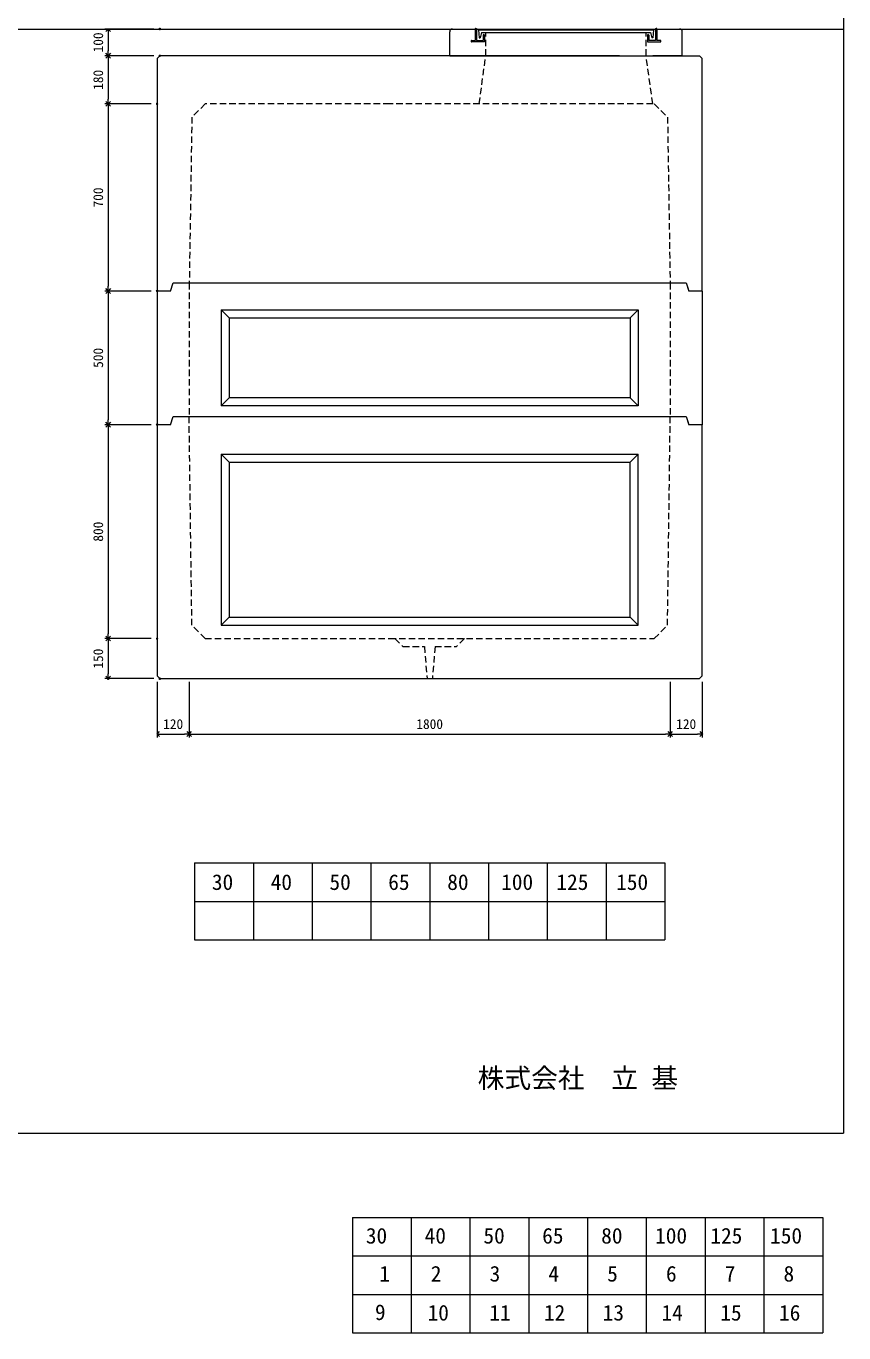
# Model space of a CAD drawing. Units: millimetres, scale not verified. Extents: x -9756 to 9756, y -4649 to 4648.
# Drawn here: x 6696 to 9756, y -4649 to 239 of the extents above; entities that cross this region are included whole.
import ezdxf
from ezdxf.enums import TextEntityAlignment as Align

# ---------------------------------------------------------------- set-up
doc = ezdxf.new("R2010")
doc.units = ezdxf.units.MM
doc.header["$LTSCALE"] = 20
doc.header["$PDMODE"] = 32
doc.header["$PDSIZE"] = 4
doc.linetypes.add('DASHED1', pattern=[1.8, 1.2, -0.6])
for name, color, linetype, lineweight in [('0-0_0', 7, 'DASHED1', 5), ('0-2_waku', 7, 'Continuous', 18), ('0-3_gaikei', 7, 'Continuous', 18), ('0-4_kakure', 7, 'DASHED1', 5), ('0-5_sunpou', 7, 'Continuous', 5), ('0-8_uchigawa', 6, 'Continuous', 18), ('0-A_futa', 3, 'Continuous', 18), ('0-B_GL', 4, 'Continuous', 18), ('0-D_文字１', 7, 'Continuous', 18), ('1-4_文字２', 7, 'Continuous', 5)]:
    doc.layers.add(name, color=color, linetype=linetype, lineweight=lineweight)
doc.layers.add('0-1_Defpoints', color=7, linetype='Continuous')
doc.styles.add('ＭＳ ゴシック', font='')
doc.styles.get('ＭＳ ゴシック').set_extended_font_data('MS Gothic')

# ---------------------------------------------------------------- blocks, each defined once
blk = doc.blocks.new('_Open90')
at = {"layer": '0-5_sunpou'}
blk.add_line((0, 0), (-1, 0), dxfattribs=at)
blk.add_lwpolyline([(-0.5, 0.5), (0, 0), (-0.5, -0.5)], dxfattribs=at)
blk = doc.blocks.new('D108')
at = {"layer": '0-1_Defpoints'}
for p in [(13105.68, 3708.65), (12922.35, 3008.65), (13105.68, 3008.65)]:
    blk.add_point(p, dxfattribs=at)
at = {"layer": '0-5_sunpou'}
for p, q in [((13083.68, 3708.65), (12909.35, 3708.65)), ((12922.35, 3690.65), (12922.35, 3026.65)), ((13083.68, 3008.65), (12909.35, 3008.65))]:
    blk.add_line(p, q, dxfattribs=at)
at = {"layer": '0-5_sunpou', "xscale": 18, "yscale": 18}
for p, rotation in [((12922.35, 3708.65), 90), ((12922.35, 3008.65), 270)]:
    blk.add_blockref('_Open90', p, dxfattribs=dict(at, rotation=rotation))
at = {"layer": '0-5_sunpou', "style": 'ＭＳ ゴシック'}
blk.add_text('700', height=36.66, rotation=90, dxfattribs=at).set_placement((12914.35, 3321.15), align=Align.BOTTOM_LEFT)
blk = doc.blocks.new('D109')
at = {"layer": '0-1_Defpoints'}
for p in [(13105.68, 2508.65), (12922.35, 1708.65), (13105.68, 1708.65)]:
    blk.add_point(p, dxfattribs=at)
at = {"layer": '0-5_sunpou'}
for p, q in [((13083.68, 2508.65), (12909.35, 2508.65)), ((12922.35, 2490.65), (12922.35, 1726.65)), ((13083.68, 1708.65), (12909.35, 1708.65))]:
    blk.add_line(p, q, dxfattribs=at)
at = {"layer": '0-5_sunpou', "xscale": 18, "yscale": 18}
for p, rotation in [((12922.35, 2508.65), 90), ((12922.35, 1708.65), 270)]:
    blk.add_blockref('_Open90', p, dxfattribs=dict(at, rotation=rotation))
at = {"layer": '0-5_sunpou', "style": 'ＭＳ ゴシック'}
blk.add_text('800', height=36.66, rotation=90, dxfattribs=at).set_placement((12914.35, 2071.15), align=Align.BOTTOM_LEFT)
blk = doc.blocks.new('D110')
at = {"layer": '0-1_Defpoints'}
for p in [(13105.68, 1708.65), (12922.35, 1558.65), (13115.68, 1558.65)]:
    blk.add_point(p, dxfattribs=at)
at = {"layer": '0-5_sunpou'}
for p, q in [((13083.68, 1708.65), (12909.35, 1708.65)), ((12922.35, 1690.65), (12922.35, 1576.65)), ((13093.68, 1558.65), (12909.35, 1558.65))]:
    blk.add_line(p, q, dxfattribs=at)
at = {"layer": '0-5_sunpou', "xscale": 18, "yscale": 18}
for p, rotation in [((12922.35, 1708.65), 90), ((12922.35, 1558.65), 270)]:
    blk.add_blockref('_Open90', p, dxfattribs=dict(at, rotation=rotation))
at = {"layer": '0-5_sunpou', "style": 'ＭＳ ゴシック'}
blk.add_text('150', height=36.66, rotation=90, dxfattribs=at).set_placement((12914.35, 1596.15), align=Align.BOTTOM_LEFT)
blk = doc.blocks.new('D111')
at = {"layer": '0-1_Defpoints'}
for p in [(13105.68, 3008.65), (12922.35, 2508.65), (13105.68, 2508.65)]:
    blk.add_point(p, dxfattribs=at)
at = {"layer": '0-5_sunpou'}
for p, q in [((13083.68, 3008.65), (12909.35, 3008.65)), ((12922.35, 2990.65), (12922.35, 2526.65)), ((13083.68, 2508.65), (12909.35, 2508.65))]:
    blk.add_line(p, q, dxfattribs=at)
at = {"layer": '0-5_sunpou', "xscale": 18, "yscale": 18}
for p, rotation in [((12922.35, 3008.65), 90), ((12922.35, 2508.65), 270)]:
    blk.add_blockref('_Open90', p, dxfattribs=dict(at, rotation=rotation))
at = {"layer": '0-5_sunpou', "style": 'ＭＳ ゴシック'}
blk.add_text('500', height=36.66, rotation=90, dxfattribs=at).set_placement((12914.35, 2721.15), align=Align.BOTTOM_LEFT)
blk = doc.blocks.new('D112')
at = {"layer": '0-1_Defpoints'}
for p in [(13115.68, 3988.65), (12922.35, 3888.65), (13115.68, 3888.65)]:
    blk.add_point(p, dxfattribs=at)
at = {"layer": '0-5_sunpou'}
for p, q in [((13093.68, 3988.65), (12909.35, 3988.65)), ((12922.35, 3970.65), (12922.35, 3906.65)), ((13093.68, 3888.65), (12909.35, 3888.65))]:
    blk.add_line(p, q, dxfattribs=at)
at = {"layer": '0-5_sunpou', "xscale": 18, "yscale": 18}
for p, rotation in [((12922.35, 3988.65), 90), ((12922.35, 3888.65), 270)]:
    blk.add_blockref('_Open90', p, dxfattribs=dict(at, rotation=rotation))
at = {"layer": '0-5_sunpou', "style": 'ＭＳ ゴシック'}
blk.add_text('100', height=36.66, rotation=90, dxfattribs=at).set_placement((12914.35, 3901.15), align=Align.BOTTOM_LEFT)
blk = doc.blocks.new('D113')
at = {"layer": '0-1_Defpoints'}
for p in [(13115.68, 3888.65), (12922.35, 3708.65), (13105.68, 3708.65)]:
    blk.add_point(p, dxfattribs=at)
at = {"layer": '0-5_sunpou'}
for p, q in [((13093.68, 3888.65), (12909.35, 3888.65)), ((12922.35, 3870.65), (12922.35, 3726.65)), ((13083.68, 3708.65), (12909.35, 3708.65))]:
    blk.add_line(p, q, dxfattribs=at)
at = {"layer": '0-5_sunpou', "xscale": 18, "yscale": 18}
for p, rotation in [((12922.35, 3888.65), 90), ((12922.35, 3708.65), 270)]:
    blk.add_blockref('_Open90', p, dxfattribs=dict(at, rotation=rotation))
at = {"layer": '0-5_sunpou', "style": 'ＭＳ ゴシック'}
blk.add_text('180', height=36.66, rotation=90, dxfattribs=at).set_placement((12914.35, 3761.15), align=Align.BOTTOM_LEFT)
blk = doc.blocks.new('_Open90_44')
at = {"layer": '0-5_sunpou'}
blk.add_line((0, 0), (-1, 0), dxfattribs=at)
blk.add_lwpolyline([(-0.5, 0.5), (0, 0), (-0.5, -0.5)], dxfattribs=at)
blk = doc.blocks.new('120')
at = {"layer": '0-5_sunpou'}
for p, q in [((-80, 163.97), (-80, -44.26)), ((40, 163.97), (40, -44.26)), ((40, 163.97), (40, -44.26)), ((-62, -31.26), (22, -31.26))]:
    blk.add_line(p, q, dxfattribs=at)
blk.add_point((40, -31.26), dxfattribs=at)
at = {"layer": '0-5_sunpou', "xscale": 18, "yscale": 18, "rotation": 180}
blk.add_blockref('_Open90_44', (-80, -31.26), dxfattribs=at)
at = {"layer": '0-5_sunpou', "xscale": 18, "yscale": 18}
blk.add_blockref('_Open90_44', (40, -31.26), dxfattribs=at)
at = {"layer": '0-5_sunpou', "style": 'ＭＳ ゴシック'}
blk.add_text('120', height=36.66, dxfattribs=at).set_placement((-57.5, -23.26), align=Align.BOTTOM_LEFT)
blk = doc.blocks.new('180')
at = {"layer": '0-5_sunpou'}
for p, q in [((450, 171.45), (450, -36.78)), ((450, 171.45), (450, -36.78)), ((-1332, -23.78), (432, -23.78))]:
    blk.add_line(p, q, dxfattribs=at)
blk.add_point((450, -23.78), dxfattribs=at)
at = {"layer": '0-5_sunpou', "xscale": 18, "yscale": 18, "rotation": 180}
blk.add_blockref('_Open90_44', (-1350, -23.78), dxfattribs=at)
at = {"layer": '0-5_sunpou', "xscale": 18, "yscale": 18}
blk.add_blockref('_Open90_44', (450, -23.78), dxfattribs=at)
at = {"layer": '0-5_sunpou', "style": 'ＭＳ ゴシック'}
blk.add_text('1800', height=36.66, dxfattribs=at).set_placement((-500, -15.78), align=Align.BOTTOM_LEFT)
blk = doc.blocks.new('120120')
at = {"layer": '0-5_sunpou'}
for p, q in [((40, 178.71), (40, -29.52)), ((-62, -16.52), (22, -16.52))]:
    blk.add_line(p, q, dxfattribs=at)
blk.add_point((40, -16.52), dxfattribs=at)
at = {"layer": '0-5_sunpou', "xscale": 18, "yscale": 18, "rotation": 180}
blk.add_blockref('_Open90_44', (-80, -16.52), dxfattribs=at)
at = {"layer": '0-5_sunpou', "xscale": 18, "yscale": 18}
blk.add_blockref('_Open90_44', (40, -16.52), dxfattribs=at)
at = {"layer": '0-5_sunpou', "style": 'ＭＳ ゴシック'}
blk.add_text('120', height=36.66, dxfattribs=at).set_placement((-57.5, -8.52), align=Align.BOTTOM_LEFT)

msp = doc.modelspace()

# ---------------------------------------------------------------- linework, layer by layer
at = {"layer": '0-0_0'}
for p, q in [((8076.11, -2051.63), (8106.11, -2081.63)), ((8336.11, -2051.63), (8306.11, -2081.63)), ((8106.11, -2081.63), (8186.11, -2081.63)), ((8186.11, -2081.63), (8196.11, -2201.63)), ((8226.11, -2081.63), (8216.11, -2201.63)), ((8226.11, -2081.63), (8306.11, -2081.63))]:
    msp.add_line(p, q, dxfattribs=at)
at = {"layer": '0-2_waku'}
for p, q in [((9754.86, 4648.37), (9754.86, -3901.63)), ((7326.11, -2890.63), (7326.11, -3178.63)), ((7326.11, -2890.63), (7326.11, -3178.63)), ((7326.11, -2890.63), (7326.11, -3178.63)), ((7326.11, -2890.63), (7326.11, -3178.63)), ((7326.11, -2890.63), (9086.11, -2890.63)), ((7546.11, -2890.63), (7546.11, -3178.63)), ((7766.11, -2890.63), (7766.11, -3178.63)), ((7766.11, -2890.63), (7766.11, -3178.63)), ((7986.11, -2890.63), (7986.11, -3178.63)), ((8206.11, -2890.63), (8206.11, -3178.63)), ((8426.11, -2890.63), (8426.11, -3178.63)), ((8646.11, -2890.63), (8646.11, -3178.63)), ((8866.11, -2890.63), (8866.11, -3178.63)), ((9086.11, -2890.63), (9086.11, -3178.63)), ((7326.11, -3034.63), (9086.11, -3034.63)), ((7326.11, -3178.63), (9086.11, -3178.63)), ((-2485.14, -3901.63), (9754.86, -3901.63))]:
    msp.add_line(p, q, dxfattribs=at)
at = {"layer": '0-3_gaikei'}
for p, q in [((8281.11, 128.37), (8281.11, 218.37)), ((8291.11, 228.37), (8376.11, 228.37)), ((9056.11, 228.37), (9141.11, 228.37)), ((9151.11, 128.37), (9151.11, 218.37)), ((7186.11, 118.37), (7186.11, -751.63)), ((8916.11, 128.37), (7196.11, 128.37)), ((8281.11, 128.37), (8391.11, 128.37)), ((8316.11, 128.37), (9116.11, 128.37)), ((8911.11, 128.37), (9216.11, 128.37)), ((9151.11, 128.37), (9041.11, 128.37)), ((9216.11, 128.37), (9226.11, 118.37)), ((9226.11, -751.63), (9226.11, 118.37)), ((9166.11, -721.63), (9176.11, -751.63)), ((7186.11, -751.63), (7186.11, -1251.63)), ((7236.11, -751.63), (7186.11, -751.63)), ((9171.11, -736.63), (9176.11, -751.63)), ((9226.11, -751.63), (9176.11, -751.63)), ((9226.11, -751.63), (9226.11, -1251.63)), ((9166.11, -1221.63), (9176.11, -1251.63)), ((7236.11, -1251.63), (7186.11, -1251.63)), ((9171.11, -1236.63), (9176.11, -1251.63)), ((9226.11, -1251.63), (9176.11, -1251.63)), ((9226.11, -2191.63), (9226.11, -1251.63)), ((9226.11, -2191.63), (9216.11, -2201.63)), ((9226.11, -2191.63), (9216.11, -2201.63)), ((7196.11, -2201.63), (9216.11, -2201.63))]:
    msp.add_line(p, q, dxfattribs=at)
for points in [[(8916.11, 128.37), (7196.11, 128.37), (7186.11, 118.37)], [(7236.11, -751.63), (7246.11, -721.63), (9166.11, -721.63)], [(7236.11, -1251.63), (7246.11, -1221.63), (9166.11, -1221.63)], [(7186.11, -1251.63), (7186.11, -2191.63), (7196.11, -2201.63)]]:
    msp.add_lwpolyline(points, dxfattribs=at)
for centre, radius, start, end in [((8290.53, 218.95), 9.44, 86.47383, 183.52617), ((9141.44, 218.7), 9.68, 358.04251, 91.95749), ((9141.11, 218.37), 10, 0, 10)]:
    msp.add_arc(centre, radius, start, end, dxfattribs=at)
at = {"layer": '0-4_kakure'}
for p, q in [((8416.11, 128.37), (8416.11, 214.87)), ((9016.11, 128.37), (9016.11, 214.87)), ((9016.11, 128.37), (9016.11, 212.87)), ((8391.11, -51.63), (8416.11, 128.37)), ((9041.11, -51.63), (9016.11, 128.37)), ((9041.11, -51.63), (8056.11, -51.63)), ((7316.11, -101.63), (7306.35, -721.63)), ((9096.11, -101.63), (9105.88, -721.63)), ((7306.11, -721.63), (7306.11, -1221.63)), ((9106.12, -721.63), (9105.81, -1221.63)), ((7316.11, -2001.63), (7305.71, -1221.63)), ((9096.11, -2001.63), (9106.31, -1221.63)), ((7366.11, -2051.63), (7316.11, -2001.63)), ((7366.11, -2051.63), (8056.11, -2051.63))]:
    msp.add_line(p, q, dxfattribs=at)
for points in [[(8056.11, -51.63), (7366.11, -51.63), (7316.11, -101.63), (7306.35, -721.63)], [(9046.11, -51.63), (9096.11, -101.63), (9105.88, -721.63)], [(8056.11, -2051.63), (9046.11, -2051.63), (9096.11, -2001.63)]]:
    msp.add_lwpolyline(points, dxfattribs=at)
at = {"layer": '0-8_uchigawa'}
for p, q in [((7426.11, -821.63), (8226.11, -821.63)), ((7426.11, -821.63), (7426.11, -1181.63)), ((7426.11, -821.63), (7456.11, -851.63)), ((8226.11, -821.63), (8986.11, -821.63)), ((8956.11, -851.63), (8986.11, -821.63)), ((8986.11, -821.63), (8986.11, -1181.63)), ((7456.11, -851.63), (8226.11, -851.63)), ((7456.11, -851.63), (7456.11, -1151.63)), ((8226.11, -851.63), (8956.11, -851.63)), ((8956.11, -851.63), (8956.11, -1151.63)), ((7426.11, -1181.63), (7456.11, -1151.63)), ((8956.11, -1151.63), (7456.11, -1151.63)), ((8956.11, -1151.63), (8986.11, -1181.63)), ((8986.11, -1181.63), (7426.11, -1181.63)), ((7426.11, -1361.63), (7426.11, -2001.63)), ((7426.11, -1361.63), (8986.11, -1361.63)), ((7426.11, -1361.63), (8986.11, -1361.63)), ((7426.11, -1361.63), (7456.11, -1391.63)), ((8986.11, -1361.63), (8956.11, -1391.63)), ((8986.11, -2001.63), (8986.11, -1361.63)), ((7456.11, -1391.63), (7456.11, -1971.63)), ((7456.11, -1391.63), (8956.11, -1391.63)), ((8956.11, -1971.63), (8956.11, -1391.63)), ((7426.11, -2001.63), (7456.11, -1971.63)), ((7426.11, -2001.63), (8986.11, -2001.63)), ((7456.11, -1971.63), (8956.11, -1971.63)), ((7466.61, -1971.63), (8206.11, -1971.63)), ((8206.11, -1971.63), (8945.61, -1971.63)), ((8986.11, -2001.63), (8956.11, -1971.63))]:
    msp.add_line(p, q, dxfattribs=at)
at = {"layer": '0-A_futa'}
for p, q in [((8376.11, 228.37), (8376.11, 185.37)), ((8378.11, 230.37), (8381.11, 230.37)), ((8381.11, 230.37), (8381.11, 185.37)), ((8388.92, 225.87), (9043.25, 225.87)), ((8388.92, 225.87), (8391.41, 195.87)), ((8391.41, 195.87), (8395.12, 195.87)), ((8399.44, 214.87), (8395.12, 195.87)), ((8399.44, 214.87), (9032.78, 214.87)), ((8406.11, 205.37), (8406.11, 185.37)), ((8408.11, 207.37), (8409.11, 207.37)), ((8411.11, 205.37), (8411.11, 180.37)), ((9021.11, 205.37), (9021.11, 180.37)), ((9024.11, 207.37), (9023.11, 207.37)), ((9026.11, 205.37), (9026.11, 185.37)), ((9032.78, 214.87), (9037.1, 195.87)), ((9041, 195.87), (9037.1, 195.87)), ((9043.25, 225.87), (9041, 195.87)), ((9051.11, 230.37), (9051.11, 185.37)), ((9051.11, 230.37), (9054.11, 230.37)), ((9056.11, 228.37), (9056.11, 185.37)), ((8361.11, 183.37), (8361.11, 182.37)), ((8363.11, 185.37), (8376.11, 185.37)), ((8411.11, 180.37), (8363.11, 180.37)), ((8381.11, 185.37), (8406.11, 185.37)), ((9021.11, 180.37), (9069.11, 180.37)), ((9051.11, 185.37), (9026.11, 185.37)), ((9069.11, 185.37), (9056.11, 185.37)), ((9071.11, 183.37), (9071.11, 182.37))]:
    msp.add_line(p, q, dxfattribs=at)
for centre, start, end in [((8378.11, 228.37), 90, 180), ((8408.11, 205.37), 90, 180), ((8409.11, 205.37), 0, 90), ((9023.11, 205.37), 90, 180), ((9024.11, 205.37), 0, 90), ((9054.11, 228.37), 0, 90), ((8363.11, 183.37), 90, 180), ((8363.11, 182.37), 180, 270), ((9069.11, 183.37), 0, 90), ((9069.11, 182.37), 270, 0)]:
    msp.add_arc(centre, 2, start, end, dxfattribs=at)
at = {"layer": '0-B_GL'}
msp.add_line((-2483.91, 228.37), (9756.09, 228.37), dxfattribs=at)
at = {"layer": '1-4_文字２'}
for p, q in [((7916.81, -4216.67), (7916.81, -4504.67)), ((7916.81, -4216.67), (7916.81, -4504.67)), ((7916.81, -4216.67), (7916.81, -4504.67)), ((7916.81, -4216.67), (7916.81, -4504.67)), ((7916.81, -4216.67), (9676.81, -4216.67)), ((7916.81, -4216.67), (7916.81, -4504.67)), ((7916.81, -4216.67), (7916.81, -4504.67)), ((7916.81, -4216.67), (7916.81, -4504.67)), ((7916.81, -4216.67), (7916.81, -4504.67)), ((7916.81, -4216.67), (9676.81, -4216.67)), ((8136.81, -4216.67), (8136.81, -4504.67)), ((8136.81, -4216.67), (8136.81, -4504.67)), ((8356.81, -4216.67), (8356.81, -4504.67)), ((8356.81, -4216.67), (8356.81, -4504.67)), ((8356.81, -4216.67), (8356.81, -4504.67)), ((8356.81, -4216.67), (8356.81, -4504.67)), ((8576.81, -4216.67), (8576.81, -4504.67)), ((8576.81, -4216.67), (8576.81, -4504.67)), ((8796.81, -4216.67), (8796.81, -4504.67)), ((8796.81, -4216.67), (8796.81, -4504.67)), ((9016.81, -4216.67), (9016.81, -4504.67)), ((9016.81, -4216.67), (9016.81, -4504.67)), ((9236.81, -4216.67), (9236.81, -4504.67)), ((9236.81, -4216.67), (9236.81, -4504.67)), ((9456.81, -4216.67), (9456.81, -4504.67)), ((9456.81, -4216.67), (9456.81, -4504.67)), ((9676.81, -4216.67), (9676.81, -4504.67)), ((9676.81, -4216.67), (9676.81, -4504.67)), ((7916.81, -4360.67), (9676.81, -4360.67)), ((7916.81, -4360.67), (9676.81, -4360.67)), ((7916.81, -4504.67), (9676.81, -4504.67)), ((7916.81, -4504.67), (9676.81, -4504.67)), ((7916.81, -4504.67), (7916.81, -4648.67)), ((7916.81, -4504.67), (7916.81, -4648.67)), ((7916.81, -4504.67), (7916.81, -4648.67)), ((7916.81, -4504.67), (7916.81, -4648.67)), ((7916.81, -4504.67), (9676.81, -4504.67)), ((7916.81, -4504.67), (7916.81, -4648.67)), ((7916.81, -4504.67), (7916.81, -4648.67)), ((7916.81, -4504.67), (7916.81, -4648.67)), ((7916.81, -4504.67), (7916.81, -4648.67)), ((7916.81, -4504.67), (9676.81, -4504.67)), ((8136.81, -4504.67), (8136.81, -4648.67)), ((8136.81, -4504.67), (8136.81, -4648.67)), ((8356.81, -4504.67), (8356.81, -4648.67)), ((8356.81, -4504.67), (8356.81, -4648.67)), ((8356.81, -4504.67), (8356.81, -4648.67)), ((8356.81, -4504.67), (8356.81, -4648.67)), ((8576.81, -4504.67), (8576.81, -4648.67)), ((8576.81, -4504.67), (8576.81, -4648.67)), ((8796.81, -4504.67), (8796.81, -4648.67)), ((8796.81, -4504.67), (8796.81, -4648.67)), ((9016.81, -4504.67), (9016.81, -4648.67)), ((9016.81, -4504.67), (9016.81, -4648.67)), ((9236.81, -4504.67), (9236.81, -4648.67)), ((9236.81, -4504.67), (9236.81, -4648.67)), ((9456.81, -4504.67), (9456.81, -4648.67)), ((9456.81, -4504.67), (9456.81, -4648.67)), ((9676.81, -4504.67), (9676.81, -4648.67)), ((9676.81, -4504.67), (9676.81, -4648.67)), ((7916.81, -4648.67), (9676.81, -4648.67)), ((7916.81, -4648.67), (9676.81, -4648.67))]:
    msp.add_line(p, q, dxfattribs=at)

# ---------------------------------------------------------------- block references
at = {"layer": '0-5_sunpou'}
for name, p in [('D112', (-5919.57, -3760.29)), ('D113', (-5919.57, -3760.29)), ('D108', (-5919.57, -3760.29)), ('D111', (-5919.57, -3760.29)), ('D109', (-5919.57, -3760.29)), ('D110', (-5919.57, -3760.29)), ('120', (7266.11, -2377.6)), ('180', (8656.11, -2385.08)), ('120120', (9186.11, -2392.34))]:
    msp.add_blockref(name, p, dxfattribs=at)

# ---------------------------------------------------------------- texts
at = {"layer": '0-D_文字１', "style": 'ＭＳ ゴシック'}
for s, height, p in [('30', 58.65, (7390.98, -3009.55)), ('40', 58.65, (7610.98, -3009.55)), ('50', 58.65, (7830.98, -3009.55)), ('65', 58.65, (8050.98, -3009.55)), ('80', 58.65, (8271.8, -3009.55)), ('100', 58.65, (8473.54, -3009.55)), ('125', 58.65, (8680.32, -3009.55)), ('150', 58.65, (8903.85, -3009.55)), ('株式会社\u3000立 基 ', 73.31, (8385.67, -3754.35))]:
    msp.add_text(s, height=height, dxfattribs=at).set_placement(p, align=Align.BOTTOM_LEFT)
at = {"layer": '1-4_文字２', "style": 'ＭＳ ゴシック'}
for s, p in [('30', (7967.12, -4332.3)), ('30', (7967.12, -4332.3)), ('40', (8187.12, -4332.3)), ('40', (8187.12, -4332.3)), ('50', (8407.12, -4332.3)), ('50', (8407.12, -4332.3)), ('65', (8627.12, -4332.3)), ('65', (8627.12, -4332.3)), ('80', (8847.93, -4332.3)), ('80', (8847.93, -4332.3)), ('100', (9049.68, -4332.3)), ('100', (9049.68, -4332.3)), ('125', (9256.46, -4332.3)), ('125', (9256.46, -4332.3)), ('150', (9479.98, -4332.3)), ('150', (9479.98, -4332.3)), ('2', (8210.28, -4474.37)), ('3', (8430.28, -4474.37)), ('6', (9090.28, -4474.37)), ('8', (9530.28, -4474.37)), ('1', (8017.41, -4474.37)), ('4', (8650.28, -4474.37)), ('5', (8870.28, -4474.37)), ('7', (9310.28, -4474.37)), ('9', (8001.28, -4618.37)), ('10', (8198.11, -4620.3)), ('12', (8633.52, -4620.3)), ('13', (8853.52, -4620.3)), ('16', (9513.52, -4620.3)), ('11', (8429.1, -4620.3)), ('14', (9073.52, -4620.3)), ('15', (9293.52, -4620.3))]:
    msp.add_text(s, height=58.65, dxfattribs=at).set_placement(p, align=Align.BOTTOM_LEFT)

doc.saveas('drawing.dxf')
